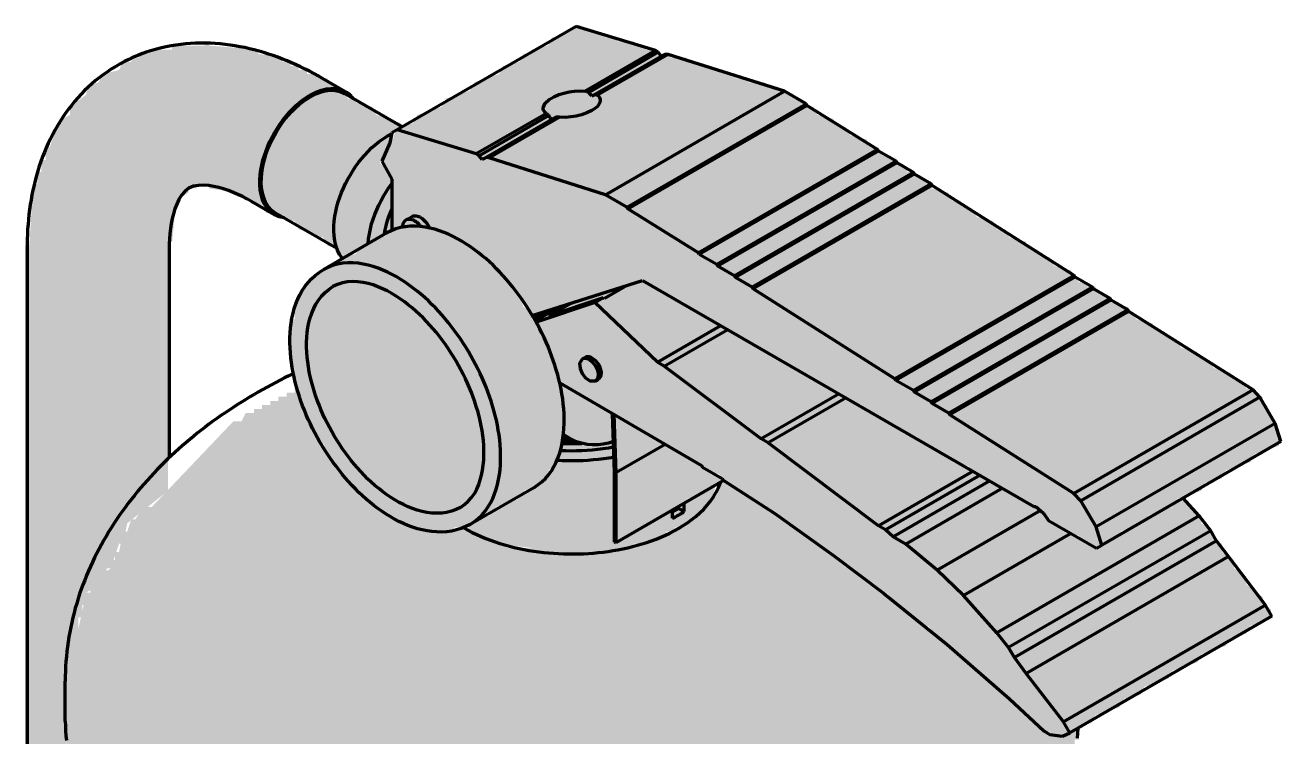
# Model space of a CAD drawing. Header units: millimetres. Extents: x 0 to 420, y 0 to 297.
# Drawn here: x 210.73 to 241.47, y 223.49 to 240.92 of the extents above; entities that cross this region are included whole.
import ezdxf

# ---------------------------------------------------------------- set-up
doc = ezdxf.new("R2010")
doc.units = ezdxf.units.MM
doc.layers.add('01-VISIBLE', color=7, linetype='CONTINUOUS', lineweight=70)
doc.layers.add('13-GRAFICA', color=30, linetype='CONTINUOUS', lineweight=18)

msp = doc.modelspace()

# ---------------------------------------------------------------- hatches: boundary and pattern name
at = {"layer": '13-GRAFICA', "true_color": 0xb21820}
h = msp.add_hatch(color=7, dxfattribs=at)
h.dxf.hatch_style = 1
h.paths.add_polyline_path([(223.129, 233.822), (222.929, 234.222), (222.729, 234.322), (222.729, 234.522), (222.629, 234.522), (221.929, 235.322), (221.729, 235.322), (221.529, 235.622), (221.329, 235.622), (221.329, 235.722), (221.129, 235.722), (221.129, 235.822), (220.929, 235.822), (220.929, 235.922), (220.629, 235.922), (220.429, 236.222), (220.129, 236.222), (220.029, 235.922), (219.729, 235.922), (219.729, 237.222), (219.629, 237.222), (219.629, 237.422), (219.529, 237.422), (219.429, 237.622), (219.529, 237.622), (219.629, 238.122), (219.729, 238.122), (219.829, 238.422), (220.229, 238.522), (220.329, 238.722), (220.929, 238.922), (221.029, 239.122), (221.629, 239.322), (221.729, 239.522), (222.329, 239.722), (222.429, 239.922), (222.829, 240.022), (222.929, 240.222), (223.129, 240.222), (223.129, 240.322), (223.529, 240.422), (223.629, 240.622), (223.829, 240.622), (223.829, 240.722), (224.029, 240.722), (224.029, 240.822), (224.329, 240.922), (224.329, 240.822), (224.629, 240.822), (224.629, 240.722), (224.929, 240.722), (224.929, 240.622), (225.229, 240.622), (225.229, 240.522), (225.629, 240.522), (225.629, 240.422), (225.929, 240.422), (225.929, 240.322), (226.229, 240.322), (226.229, 240.222), (226.529, 240.222), (226.529, 240.122), (226.929, 240.122), (226.929, 240.022), (227.229, 240.022), (227.229, 239.922), (227.529, 239.922), (227.529, 239.822), (227.829, 239.822), (227.829, 239.722), (228.129, 239.722), (228.129, 239.622), (228.429, 239.622), (228.429, 239.522), (228.829, 239.522), (228.829, 239.422), (229.129, 239.422), (229.129, 239.322), (229.729, 239.122), (229.829, 238.922), (230.029, 238.922), (230.129, 238.722), (230.529, 238.622), (230.529, 238.522), (230.829, 238.422), (230.929, 238.222), (231.329, 238.122), (231.429, 237.922), (231.629, 237.922), (231.729, 237.722), (231.929, 237.722), (232.029, 237.522), (232.229, 237.522), (232.329, 237.322), (232.529, 237.322), (232.529, 237.222), (232.829, 237.122), (232.929, 236.922), (233.329, 236.822), (233.429, 236.622), (233.629, 236.622), (233.629, 236.522), (233.929, 236.422), (234.029, 236.222), (234.429, 236.122), (234.529, 235.922), (234.729, 235.922), (234.829, 235.722), (235.229, 235.622), (235.329, 235.422), (235.529, 235.422), (235.529, 235.322), (235.829, 235.222), (235.929, 235.022), (236.329, 234.922), (236.529, 234.622), (236.729, 234.622), (236.729, 234.522), (236.929, 234.522), (237.029, 234.322), (237.229, 234.322), (237.329, 234.122), (237.729, 234.022), (237.929, 233.722), (238.329, 233.622), (238.429, 233.422), (238.629, 233.422), (238.629, 233.322), (238.929, 233.222), (239.029, 233.022), (239.429, 232.922), (239.429, 232.822), (239.729, 232.722), (239.829, 232.522), (240.029, 232.522), (240.029, 232.422), (240.229, 232.422), (240.329, 232.222), (240.529, 232.222), (240.629, 232.022), (240.829, 232.022), (240.829, 231.922), (241.029, 231.822), (241.029, 231.622), (241.129, 231.622), (241.329, 231.022), (241.429, 231.022), (241.429, 230.622), (240.829, 230.422), (240.729, 230.222), (240.129, 230.022), (240.029, 229.822), (239.629, 229.722), (239.529, 229.522), (238.929, 229.322), (238.829, 229.122), (238.629, 229.122), (238.629, 229.022), (238.229, 228.922), (238.129, 228.722), (237.529, 228.522), (237.429, 228.322), (236.829, 228.122), (236.729, 228.322), (236.529, 228.322), (236.529, 228.422), (236.129, 228.522), (236.029, 228.722), (235.829, 228.722), (235.829, 228.822), (235.729, 228.822), (235.529, 229.122), (235.329, 229.122), (235.229, 229.322), (234.629, 229.522), (234.529, 229.722), (234.129, 229.822), (234.029, 230.022), (233.829, 230.022), (233.829, 230.122), (233.429, 230.222), (233.329, 230.422), (232.729, 230.622), (232.629, 230.822), (232.029, 231.022), (231.929, 231.222), (231.529, 231.322), (231.429, 231.522), (231.229, 231.522), (231.229, 231.622), (230.829, 231.722), (230.729, 231.922), (230.129, 232.122), (230.029, 232.322), (229.629, 232.422), (229.529, 232.622), (229.329, 232.622), (229.329, 232.722), (228.929, 232.822), (228.829, 233.022), (228.229, 233.222), (228.129, 233.422), (227.529, 233.622), (227.429, 233.822), (227.029, 233.922), (226.929, 234.122), (226.329, 234.322), (226.329, 234.422), (226.029, 234.522), (226.029, 234.622), (225.529, 234.622), (225.529, 234.522), (225.229, 234.522), (225.229, 234.422), (224.929, 234.422), (224.929, 234.322), (224.629, 234.322), (224.629, 234.222), (224.229, 234.222), (224.229, 234.122), (223.929, 234.122), (223.929, 234.022), (223.629, 234.022), (223.629, 233.922), (223.329, 233.922), (223.329, 233.822)])
at = {"layer": '13-GRAFICA', "true_color": 0x202020}
h = msp.add_hatch(color=7, dxfattribs=at)
h.dxf.hatch_style = 1
h.paths.add_polyline_path([(210.729, 211.622), (210.729, 235.522), (210.829, 235.522), (210.929, 237.022), (211.029, 237.022), (211.029, 237.322), (211.129, 237.322), (211.129, 237.622), (211.229, 237.622), (211.229, 237.922), (211.329, 237.922), (211.529, 238.522), (211.629, 238.522), (211.629, 238.622), (211.829, 238.722), (211.829, 238.922), (212.229, 239.222), (212.229, 239.422), (212.529, 239.522), (212.629, 239.722), (213.029, 239.822), (213.129, 240.022), (213.329, 240.022), (213.329, 240.122), (213.529, 240.122), (213.529, 240.222), (213.729, 240.222), (213.729, 240.322), (214.329, 240.322), (214.329, 240.422), (215.129, 240.422), (215.129, 240.522), (215.229, 240.522), (215.229, 240.422), (216.429, 240.322), (216.429, 240.222), (217.029, 240.122), (217.029, 240.022), (217.229, 240.022), (217.229, 239.922), (217.429, 239.922), (217.429, 239.822), (217.629, 239.822), (217.629, 239.722), (217.929, 239.722), (217.929, 239.622), (218.129, 239.622), (218.129, 239.522), (218.429, 239.422), (218.429, 239.322), (217.929, 239.322), (217.929, 239.222), (217.529, 239.122), (217.529, 239.022), (217.029, 238.622), (217.029, 238.422), (216.829, 238.322), (216.829, 238.122), (216.729, 238.122), (216.729, 237.922), (216.629, 237.922), (216.629, 237.622), (216.529, 237.622), (216.529, 236.722), (216.629, 236.722), (216.629, 236.522), (216.729, 236.522), (216.829, 236.322), (216.629, 236.322), (216.529, 236.522), (216.329, 236.522), (216.329, 236.622), (216.129, 236.622), (216.129, 236.722), (215.929, 236.722), (215.929, 236.822), (215.229, 236.922), (215.229, 237.022), (214.929, 237.022), (214.929, 236.922), (214.729, 236.922), (214.729, 236.822), (214.429, 236.622), (214.329, 235.622), (214.229, 235.622), (214.229, 229.522), (213.229, 228.722), (213.129, 228.222), (213.029, 228.222), (212.829, 227.622), (212.729, 227.622), (212.729, 227.522), (212.529, 227.422), (212.529, 227.222), (212.229, 227.022), (212.229, 226.722), (212.129, 226.722), (212.129, 226.422), (212.029, 226.422), (212.029, 226.122), (211.929, 226.122), (211.929, 225.822), (211.829, 225.822), (211.829, 225.422), (211.729, 225.422), (211.729, 223.922), (211.829, 223.922), (211.829, 223.622), (211.729, 223.622), (211.729, 210.722), (211.229, 210.822), (211.229, 210.922), (210.829, 211.222), (210.829, 211.622)])
at = {"layer": '13-GRAFICA', "true_color": 0xcba23e}
h = msp.add_hatch(color=7, dxfattribs=at)
h.dxf.hatch_style = 1
h.paths.add_polyline_path([(219.729, 237.222), (219.729, 236.322), (219.629, 236.322), (219.629, 236.022), (219.529, 236.022), (219.529, 235.722), (218.929, 235.522), (218.929, 235.422), (218.629, 235.322), (218.629, 235.222), (218.429, 235.222), (218.429, 235.422), (218.129, 235.522), (218.029, 235.722), (217.829, 235.722), (217.829, 235.822), (217.429, 235.922), (217.329, 236.122), (216.929, 236.222), (216.929, 236.322), (216.629, 236.522), (216.629, 236.722), (216.529, 236.722), (216.529, 237.622), (216.629, 237.622), (216.629, 237.922), (216.729, 237.922), (216.829, 238.322), (217.029, 238.422), (217.029, 238.622), (217.129, 238.622), (217.529, 239.122), (217.729, 239.122), (217.729, 239.222), (217.929, 239.222), (217.929, 239.322), (218.529, 239.322), (218.629, 239.122), (218.829, 239.122), (218.829, 239.022), (219.229, 238.922), (219.329, 238.722), (219.929, 238.522), (219.929, 238.422), (219.729, 238.322), (219.729, 238.122), (219.629, 238.122), (219.529, 237.622), (219.429, 237.622), (219.429, 237.522), (219.629, 237.422), (219.629, 237.222)])
h = msp.add_hatch(color=7, dxfattribs=at)
h.dxf.hatch_style = 1
h.paths.add_polyline_path([(219.629, 236.022), (219.629, 236.322), (219.729, 236.322), (219.729, 235.922), (219.629, 235.922), (219.629, 235.822), (219.529, 235.822), (219.529, 236.022)])
at = {"layer": '13-GRAFICA', "true_color": 0xd6d9de}
h = msp.add_hatch(color=7, dxfattribs=at)
h.dxf.hatch_style = 1
h.paths.add_polyline_path([(220.629, 236.022), (220.629, 235.922), (220.429, 235.922), (220.429, 236.022), (220.029, 236.022), (220.029, 236.122), (220.129, 236.122), (220.129, 236.222), (220.429, 236.222), (220.429, 236.122)])
at = {"layer": '13-GRAFICA', "true_color": 0xffffff}
h = msp.add_hatch(color=7, dxfattribs=at)
h.dxf.hatch_style = 1
h.paths.add_polyline_path([(217.229, 233.722), (217.329, 233.722), (217.329, 234.122), (217.429, 234.122), (217.529, 234.522), (217.629, 234.522), (217.929, 234.922), (218.129, 234.922), (218.129, 235.022), (218.329, 235.022), (218.429, 235.222), (218.829, 235.322), (218.929, 235.522), (219.529, 235.722), (219.629, 235.922), (220.429, 236.022), (220.429, 235.922), (220.929, 235.922), (220.929, 235.822), (221.529, 235.622), (221.729, 235.322), (221.929, 235.322), (221.929, 235.222), (222.729, 234.522), (222.729, 234.322), (222.829, 234.322), (222.929, 234.022), (223.129, 233.922), (223.129, 233.722), (223.229, 233.722), (223.229, 233.522), (223.329, 233.522), (223.329, 233.322), (223.429, 233.322), (223.429, 233.122), (223.529, 233.122), (223.529, 232.922), (223.629, 232.922), (223.629, 232.622), (223.729, 232.622), (223.729, 232.322), (223.829, 232.322), (223.829, 231.722), (223.929, 231.722), (223.929, 230.822), (223.829, 230.822), (223.829, 230.322), (223.729, 230.322), (223.729, 230.122), (223.529, 230.022), (223.429, 229.722), (223.229, 229.722), (223.229, 229.622), (222.929, 229.522), (222.829, 229.322), (222.629, 229.322), (222.629, 229.222), (222.229, 229.122), (222.129, 228.922), (221.929, 228.922), (221.929, 228.822), (221.729, 228.822), (221.729, 228.722), (221.529, 228.722), (221.529, 228.622), (221.229, 228.622), (221.229, 228.522), (220.429, 228.522), (220.429, 228.622), (220.129, 228.622), (220.129, 228.722), (219.529, 228.922), (219.329, 229.222), (219.129, 229.222), (219.129, 229.322), (218.429, 229.922), (218.429, 230.122), (218.129, 230.322), (218.029, 230.722), (217.829, 230.822), (217.829, 231.022), (217.729, 231.022), (217.729, 231.222), (217.629, 231.222), (217.629, 231.522), (217.529, 231.522), (217.429, 232.022), (217.329, 232.022), (217.329, 232.522), (217.229, 232.522)])
at = {"layer": '13-GRAFICA', "true_color": 0xb21820}
h = msp.add_hatch(color=7, dxfattribs=at)
h.dxf.hatch_style = 1
h.paths.add_polyline_path([(224.929, 234.322), (224.929, 234.422), (225.229, 234.422), (225.229, 234.522), (225.529, 234.522), (225.529, 234.622), (226.029, 234.622), (226.029, 234.522), (226.229, 234.522), (226.329, 234.322), (226.529, 234.322), (226.529, 234.222), (226.929, 234.122), (227.029, 233.922), (227.429, 233.822), (227.529, 233.622), (228.129, 233.422), (228.229, 233.222), (228.829, 233.022), (228.929, 232.822), (229.529, 232.622), (229.629, 232.422), (230.029, 232.322), (230.129, 232.122), (230.329, 232.122), (230.329, 232.022), (230.729, 231.922), (230.829, 231.722), (231.429, 231.522), (231.529, 231.322), (231.929, 231.222), (232.029, 231.022), (232.229, 231.022), (232.229, 230.922), (232.629, 230.822), (232.729, 230.622), (233.329, 230.422), (233.429, 230.222), (234.029, 230.022), (234.129, 229.822), (234.529, 229.722), (234.629, 229.522), (235.229, 229.322), (235.229, 229.222), (235.529, 229.122), (235.829, 228.722), (236.029, 228.722), (236.129, 228.522), (236.729, 228.322), (236.829, 228.122), (237.429, 228.322), (237.529, 228.522), (237.729, 228.522), (237.729, 228.622), (238.129, 228.722), (238.229, 228.922), (238.429, 228.922), (238.429, 229.022), (238.829, 229.122), (238.929, 229.322), (239.129, 229.322), (239.129, 229.222), (239.529, 228.922), (239.529, 228.722), (239.829, 228.522), (239.829, 228.322), (240.029, 228.222), (240.029, 228.022), (240.329, 227.822), (240.329, 227.622), (240.629, 227.422), (240.629, 227.222), (241.029, 226.922), (241.029, 226.722), (241.229, 226.622), (241.229, 226.422), (240.929, 226.322), (240.929, 226.222), (240.729, 226.222), (240.629, 226.022), (240.229, 225.922), (240.129, 225.722), (239.529, 225.522), (239.429, 225.322), (238.829, 225.122), (238.729, 224.922), (238.129, 224.722), (238.029, 224.522), (237.629, 224.422), (237.529, 224.222), (236.929, 224.022), (236.829, 223.822), (236.629, 223.822), (236.629, 223.722), (236.429, 223.722), (236.429, 223.622), (236.229, 223.622), (236.229, 223.522), (235.829, 223.522), (235.829, 223.622), (235.629, 223.622), (234.829, 224.522), (234.629, 224.522), (234.129, 225.122), (233.929, 225.122), (233.429, 225.722), (233.229, 225.722), (232.829, 226.222), (232.629, 226.222), (232.329, 226.622), (232.129, 226.622), (231.829, 227.022), (231.629, 227.022), (231.429, 227.322), (231.229, 227.322), (231.029, 227.622), (230.829, 227.622), (230.829, 227.722), (230.729, 227.722), (230.629, 227.922), (230.429, 227.922), (230.229, 228.222), (230.029, 228.222), (230.029, 228.322), (229.729, 228.422), (229.529, 228.722), (229.329, 228.722), (229.229, 228.922), (229.029, 228.922), (228.929, 229.122), (228.729, 229.122), (228.629, 229.322), (228.429, 229.322), (228.329, 229.522), (228.129, 229.522), (228.129, 229.622), (227.829, 229.722), (227.729, 229.922), (227.329, 230.022), (227.329, 230.122), (227.029, 230.222), (226.929, 230.422), (226.329, 230.622), (226.229, 230.822), (225.829, 230.922), (225.729, 231.122), (225.129, 231.322), (225.029, 231.522), (224.829, 231.522), (224.829, 231.622), (224.829, 232.222), (224.829, 232.622), (224.829, 234.322)])
h = msp.add_hatch(color=7, dxfattribs=at)
h.dxf.hatch_style = 1
h.paths.add_polyline_path([(224.629, 234.222), (224.629, 234.322), (224.829, 234.322), (224.829, 232.622), (224.729, 232.622), (224.629, 232.822), (224.329, 232.722), (224.329, 234.222)])
h = msp.add_hatch(color=7, dxfattribs=at)
h.dxf.hatch_style = 1
h.paths.add_polyline_path([(223.729, 232.622), (223.629, 232.622), (223.629, 232.922), (223.529, 232.922), (223.529, 233.122), (223.429, 233.122), (223.429, 233.322), (223.329, 233.322), (223.329, 233.522), (223.229, 233.522), (223.129, 233.822), (223.629, 233.922), (223.629, 234.022), (223.929, 234.022), (223.929, 234.122), (224.229, 234.122), (224.229, 234.222), (224.329, 234.222), (224.329, 232.722), (224.329, 231.922), (224.129, 231.922), (224.129, 232.022), (223.829, 232.122)])
at = {"layer": '13-GRAFICA', "true_color": 0xd6d9de}
h = msp.add_hatch(color=7, dxfattribs=at)
h.dxf.hatch_style = 1
h.paths.add_polyline_path([(224.429, 232.222), (224.329, 232.722), (224.629, 232.822), (224.629, 232.722), (224.829, 232.622), (224.829, 232.222)])
at = {"layer": '13-GRAFICA', "true_color": 0xb21820}
h = msp.add_hatch(color=7, dxfattribs=at)
h.dxf.hatch_style = 1
h.paths.add_polyline_path([(224.629, 231.622), (224.529, 231.822), (224.329, 231.822), (224.329, 231.922), (224.329, 232.722), (224.429, 232.222), (224.829, 232.222), (224.829, 231.622)])
h = msp.add_hatch(color=7, dxfattribs=at)
h.dxf.hatch_style = 1
h.paths.add_polyline_path([(213.329, 228.822), (213.429, 228.822), (213.629, 229.122), (213.829, 229.122), (215.829, 231.222), (216.029, 231.222), (216.129, 231.422), (216.329, 231.422), (216.329, 231.522), (216.529, 231.522), (216.529, 231.622), (216.729, 231.622), (216.729, 231.722), (216.929, 231.722), (216.929, 231.822), (217.129, 231.822), (217.129, 231.922), (217.329, 231.922), (217.329, 232.022), (217.429, 232.022), (217.429, 231.722), (217.529, 231.722), (217.529, 231.522), (217.629, 231.522), (217.629, 231.222), (217.729, 231.222), (217.829, 230.822), (218.029, 230.722), (218.029, 230.522), (218.129, 230.522), (218.129, 230.322), (218.429, 230.122), (218.429, 229.922), (218.529, 229.922), (219.129, 229.222), (219.329, 229.222), (219.529, 228.922), (219.729, 228.922), (219.729, 228.822), (219.929, 228.822), (219.929, 228.722), (220.129, 228.722), (220.129, 228.622), (220.429, 228.622), (220.429, 228.522), (221.629, 228.622), (221.729, 228.422), (222.029, 228.422), (222.029, 228.322), (222.529, 228.222), (222.529, 228.122), (223.129, 228.122), (223.129, 228.022), (225.229, 228.022), (225.229, 228.122), (226.029, 228.222), (226.029, 228.322), (226.229, 228.322), (226.229, 228.422), (226.829, 228.622), (226.929, 228.822), (227.129, 228.822), (227.129, 228.922), (227.529, 229.222), (227.529, 229.422), (227.629, 229.422), (227.729, 229.722), (228.029, 229.722), (228.129, 229.522), (228.329, 229.522), (228.429, 229.322), (228.629, 229.322), (228.729, 229.122), (228.929, 229.122), (229.029, 228.922), (229.229, 228.922), (229.329, 228.722), (229.529, 228.722), (229.729, 228.422), (229.929, 228.422), (230.029, 228.222), (230.229, 228.222), (230.429, 227.922), (230.629, 227.922), (230.829, 227.622), (231.029, 227.622), (231.029, 227.522), (231.129, 227.522), (231.229, 227.322), (231.429, 227.322), (231.629, 227.022), (231.829, 227.022), (231.829, 226.922), (231.929, 226.922), (232.129, 226.622), (232.329, 226.622), (232.629, 226.222), (232.829, 226.222), (232.829, 226.122), (232.929, 226.122), (233.229, 225.722), (233.429, 225.722), (233.929, 225.122), (234.129, 225.122), (234.629, 224.522), (234.829, 224.522), (235.629, 223.622), (236.229, 223.522), (236.229, 223.622), (236.529, 223.722), (236.529, 223.422), (236.429, 223.422), (236.429, 223.122), (236.329, 223.122), (236.229, 222.422), (236.129, 222.422), (236.129, 222.122), (236.029, 222.122), (235.929, 221.622), (235.529, 221.322), (235.529, 221.122), (235.229, 220.922), (235.229, 220.722), (234.829, 220.422), (234.829, 220.222), (234.729, 220.222), (234.629, 220.022), (234.429, 220.022), (234.329, 219.822), (234.129, 219.822), (233.929, 219.522), (233.729, 219.522), (233.729, 219.422), (233.629, 219.422), (233.529, 219.222), (233.329, 219.222), (233.129, 218.922), (232.929, 218.922), (232.929, 218.822), (232.729, 218.822), (232.729, 218.722), (232.529, 218.722), (232.529, 218.622), (232.329, 218.622), (232.329, 218.522), (232.129, 218.522), (232.129, 218.422), (231.929, 218.422), (231.929, 218.322), (231.629, 218.322), (231.629, 218.222), (231.429, 218.222), (231.429, 218.122), (231.229, 218.122), (231.229, 218.022), (231.029, 218.022), (231.029, 217.922), (230.829, 217.922), (230.829, 217.822), (230.529, 217.822), (230.529, 217.722), (230.229, 217.722), (230.229, 217.622), (229.829, 217.622), (229.829, 217.522), (229.429, 217.522), (229.429, 217.422), (229.029, 217.422), (229.029, 217.322), (228.629, 217.322), (228.629, 217.222), (227.929, 217.122), (227.929, 217.022), (226.129, 216.922), (226.129, 216.822), (225.229, 216.822), (225.229, 216.722), (221.729, 216.822), (221.729, 216.922), (221.129, 216.922), (221.129, 217.022), (220.629, 217.022), (220.629, 217.122), (220.029, 217.122), (220.029, 217.222), (218.929, 217.322), (218.929, 217.422), (218.729, 217.422), (218.729, 217.522), (218.429, 217.522), (218.429, 217.622), (218.129, 217.622), (218.129, 217.722), (217.829, 217.722), (217.829, 217.822), (217.529, 217.822), (217.529, 217.922), (216.629, 218.122), (216.629, 218.222), (216.029, 218.422), (215.929, 218.622), (215.529, 218.722), (215.429, 218.922), (214.829, 219.122), (214.729, 219.322), (214.329, 219.422), (214.329, 219.522), (212.729, 221.022), (212.729, 221.222), (212.529, 221.322), (212.529, 221.522), (212.429, 221.522), (212.429, 221.722), (212.329, 221.722), (212.329, 221.922), (212.229, 221.922), (212.229, 222.122), (212.129, 222.122), (212.129, 222.322), (212.029, 222.322), (212.029, 222.522), (211.929, 222.522), (211.929, 222.922), (211.829, 222.922), (211.829, 223.922), (211.729, 223.922), (211.729, 225.422), (211.829, 225.422), (211.829, 225.822), (211.929, 225.822), (211.929, 226.122), (212.029, 226.122), (212.229, 227.022), (212.329, 227.022), (212.329, 227.122), (212.529, 227.222), (212.529, 227.422), (212.829, 227.622), (212.829, 227.822), (212.929, 227.822), (212.929, 228.022), (213.029, 228.022), (213.129, 228.522), (213.229, 228.522)])
at = {"layer": '13-GRAFICA', "true_color": 0xcba23e}
h = msp.add_hatch(color=7, dxfattribs=at)
h.dxf.hatch_style = 1
h.paths.add_polyline_path([(223.829, 231.722), (223.829, 232.122), (224.129, 232.022), (224.129, 231.922), (224.329, 231.922), (224.329, 231.822), (224.529, 231.822), (224.629, 231.622), (225.029, 231.522), (225.029, 231.422), (225.129, 231.422), (225.129, 230.722), (224.929, 230.722), (224.929, 230.622), (224.429, 230.622), (224.429, 230.722), (223.929, 230.822), (223.929, 231.722)])
at = {"layer": '13-GRAFICA', "true_color": 0xc81e2d}
h = msp.add_hatch(color=7, dxfattribs=at)
h.dxf.hatch_style = 1
h.paths.add_polyline_path([(225.129, 228.222), (225.129, 231.322), (225.729, 231.122), (225.829, 230.922), (226.229, 230.822), (226.329, 230.622), (226.929, 230.422), (227.029, 230.222), (227.229, 230.222), (227.329, 230.022), (227.529, 230.022), (227.529, 229.922), (227.829, 229.822), (227.829, 229.722), (227.629, 229.722), (227.529, 229.522), (227.329, 229.522), (227.329, 229.422), (226.929, 229.322), (226.829, 229.122), (226.229, 228.922), (226.129, 228.722), (225.729, 228.622), (225.629, 228.422), (225.429, 228.422), (225.429, 228.322), (225.229, 228.322), (225.229, 228.222)])
at = {"layer": '13-GRAFICA', "true_color": 0xb21820}
h = msp.add_hatch(color=7, dxfattribs=at)
h.dxf.hatch_style = 1
h.paths.add_polyline_path([(222.229, 228.222), (222.229, 228.322), (222.029, 228.322), (222.029, 228.422), (221.729, 228.422), (221.529, 228.722), (222.129, 228.922), (222.229, 229.122), (222.429, 229.122), (222.429, 229.222), (222.829, 229.322), (222.929, 229.522), (223.129, 229.522), (223.229, 229.722), (223.429, 229.722), (223.529, 230.022), (223.629, 230.022), (223.729, 230.322), (223.829, 230.322), (223.829, 230.822), (223.929, 230.822), (223.929, 230.722), (224.429, 230.722), (224.429, 230.622), (224.929, 230.622), (224.929, 230.722), (225.129, 230.722), (225.129, 228.222), (225.429, 228.322), (225.429, 228.422), (225.629, 228.422), (225.729, 228.622), (226.129, 228.722), (226.229, 228.922), (226.829, 229.122), (226.929, 229.322), (227.129, 229.322), (227.129, 229.422), (227.329, 229.422), (227.329, 229.522), (227.629, 229.622), (227.529, 229.222), (227.429, 229.222), (227.129, 228.822), (226.929, 228.822), (226.829, 228.622), (226.629, 228.622), (226.629, 228.522), (226.429, 228.522), (226.429, 228.422), (226.229, 228.422), (226.229, 228.322), (226.029, 228.322), (226.029, 228.222), (225.629, 228.222), (225.629, 228.122), (225.229, 228.122), (225.229, 228.022), (223.129, 228.022), (223.129, 228.122)])
h = msp.add_hatch(color=7, dxfattribs=at)
h.dxf.hatch_style = 1
h.paths.add_polyline_path([(211.829, 223.622), (211.929, 222.522), (212.029, 222.522), (212.029, 222.322), (212.129, 222.322), (212.129, 222.122), (212.229, 222.122), (212.229, 221.922), (212.329, 221.922), (212.529, 221.322), (212.729, 221.222), (212.729, 221.022), (212.829, 221.022), (214.329, 219.422), (214.529, 219.422), (214.529, 219.322), (214.729, 219.322), (214.829, 219.122), (215.429, 218.922), (215.529, 218.722), (215.929, 218.622), (216.029, 218.422), (216.229, 218.422), (216.229, 218.322), (216.429, 218.322), (216.429, 218.222), (216.629, 218.222), (216.629, 218.122), (216.929, 218.122), (216.929, 218.022), (217.229, 218.022), (217.229, 217.922), (217.529, 217.922), (217.529, 217.822), (217.829, 217.822), (217.829, 217.722), (218.729, 217.522), (218.729, 217.422), (218.929, 217.422), (218.929, 217.322), (219.429, 217.322), (219.429, 217.222), (220.629, 217.122), (220.629, 217.022), (221.729, 216.922), (221.729, 216.822), (225.229, 216.722), (225.229, 216.822), (227.929, 217.022), (227.929, 217.122), (228.329, 217.122), (228.329, 217.222), (228.629, 217.222), (228.629, 217.322), (229.029, 217.322), (229.029, 217.422), (230.229, 217.622), (230.229, 217.722), (230.829, 217.822), (230.829, 217.922), (231.029, 217.922), (231.029, 218.022), (231.229, 218.022), (231.229, 218.122), (231.429, 218.122), (231.429, 218.222), (231.629, 218.222), (231.629, 218.322), (231.929, 218.322), (231.929, 218.422), (232.129, 218.422), (232.129, 218.522), (232.329, 218.522), (232.329, 218.622), (232.529, 218.622), (232.529, 218.722), (233.129, 218.922), (233.329, 219.222), (233.529, 219.222), (233.529, 219.322), (233.629, 219.322), (233.729, 219.522), (233.929, 219.522), (234.129, 219.822), (234.329, 219.822), (234.429, 220.022), (234.629, 220.022), (234.629, 220.122), (234.829, 220.222), (234.829, 220.422), (235.229, 220.722), (235.229, 220.922), (235.529, 221.122), (235.529, 221.322), (235.929, 221.622), (236.029, 222.122), (236.129, 222.122), (236.129, 222.422), (236.229, 222.422), (236.229, 222.822), (236.329, 222.822), (236.329, 223.122), (236.429, 223.122), (236.429, 222.722), (236.529, 222.722), (236.529, 197.922), (236.429, 197.922), (236.429, 197.622), (236.329, 197.622), (236.329, 197.322), (236.229, 197.322), (236.029, 196.422), (235.929, 196.422), (235.929, 196.322), (235.729, 196.222), (235.729, 196.022), (235.329, 195.722), (235.329, 195.522), (235.229, 195.522), (235.229, 216.122), (235.029, 216.122), (234.629, 215.622), (234.429, 215.622), (233.829, 214.922), (233.629, 214.922), (233.629, 214.822), (233.329, 214.722), (233.229, 214.522), (233.029, 214.522), (233.029, 214.422), (232.829, 214.422), (232.829, 214.322), (232.629, 214.322), (232.629, 214.222), (232.429, 214.222), (232.429, 214.122), (231.829, 213.922), (231.729, 213.722), (231.229, 213.622), (231.229, 213.522), (230.929, 213.522), (230.929, 213.422), (230.629, 213.422), (230.629, 213.322), (230.329, 213.322), (230.329, 213.222), (230.029, 213.222), (230.029, 213.122), (229.729, 213.122), (229.729, 213.022), (229.429, 213.022), (229.429, 212.922), (229.129, 212.922), (229.129, 212.822), (228.729, 212.822), (228.729, 212.722), (227.429, 212.622), (227.429, 212.522), (226.829, 212.522), (226.829, 212.422), (226.229, 212.422), (226.229, 212.322), (222.329, 212.322), (222.329, 212.422), (221.429, 212.422), (221.429, 212.522), (220.029, 212.622), (220.029, 212.722), (219.229, 212.822), (219.229, 212.922), (218.929, 212.922), (218.929, 213.022), (217.729, 213.222), (217.729, 213.322), (217.229, 213.422), (217.229, 213.522), (217.029, 213.522), (217.029, 213.622), (216.829, 213.622), (216.829, 213.722), (216.629, 213.722), (216.629, 213.822), (216.429, 213.822), (216.429, 213.922), (216.129, 213.922), (216.129, 214.022), (215.929, 214.022), (215.929, 214.122), (215.729, 214.122), (215.729, 214.222), (215.129, 214.422), (214.929, 214.722), (214.729, 214.722), (214.529, 215.022), (214.329, 215.022), (214.129, 215.322), (213.929, 215.322), (213.829, 215.522), (213.629, 215.522), (213.629, 215.622), (213.329, 215.822), (213.329, 216.022), (213.029, 216.222), (213.029, 216.422), (212.929, 216.422), (212.929, 216.522), (212.629, 216.722), (212.629, 216.922), (212.329, 217.122), (212.229, 217.622), (212.129, 217.622), (212.129, 217.922), (212.029, 217.922), (212.029, 218.222), (211.929, 218.222), (211.929, 218.522), (211.829, 218.522), (211.729, 223.622)])

# ---------------------------------------------------------------- linework, layer by layer
at = {"layer": '01-VISIBLE'}
for p, q in [((224.221, 240.891), (219.837, 238.36)), ((226.16, 240.298), (224.221, 240.891)), ((226.16, 240.298), (224.441, 239.306)), ((226.232, 240.256), (224.53, 239.273)), ((226.4, 240.214), (224.694, 239.229)), ((226.472, 240.201), (224.746, 239.204)), ((226.232, 240.256), (226.16, 240.298)), ((226.304, 240.159), (226.232, 240.256)), ((226.472, 240.201), (226.4, 240.214)), ((229.322, 239.302), (226.472, 240.201)), ((218.576, 239.291), (218.01, 239.618)), ((219.963, 238.433), (218.551, 239.248)), ((224.938, 236.77), (229.322, 239.302)), ((229.848, 238.998), (229.322, 239.302)), ((225.464, 236.467), (229.848, 238.998)), ((225.488, 236.425), (229.872, 238.956)), ((229.872, 238.956), (229.848, 238.998)), ((231.596, 237.878), (229.872, 238.956)), ((223.494, 238.759), (221.776, 237.767)), ((223.55, 238.708), (221.848, 237.725)), ((223.723, 238.669), (222.016, 237.683)), ((223.815, 238.666), (222.088, 237.669)), ((219.705, 238.284), (219.657, 238.036)), ((219.837, 238.36), (219.705, 238.284)), ((221.776, 237.767), (219.837, 238.36)), ((219.657, 238.036), (219.465, 237.594)), ((221.848, 237.725), (221.776, 237.767)), ((221.92, 237.628), (221.848, 237.725)), ((222.016, 237.683), (221.92, 237.628)), ((222.088, 237.669), (222.016, 237.683)), ((224.938, 236.77), (222.088, 237.669)), ((231.596, 237.878), (227.212, 235.347)), ((231.62, 237.838), (227.236, 235.306)), ((231.62, 237.838), (231.596, 237.878)), ((232.052, 237.589), (231.62, 237.838)), ((219.465, 237.594), (219.705, 237.151)), ((232.052, 237.589), (227.667, 235.057)), ((232.076, 237.547), (227.692, 235.016)), ((232.076, 237.547), (232.052, 237.589)), ((232.483, 237.312), (232.076, 237.547)), ((219.705, 237.151), (219.705, 235.894)), ((232.483, 237.312), (228.099, 234.781)), ((232.507, 237.27), (228.123, 234.739)), ((232.507, 237.27), (232.483, 237.312)), ((232.914, 237.035), (232.507, 237.27)), ((225.464, 236.467), (224.938, 236.77)), ((232.914, 237.035), (228.53, 234.504)), ((232.938, 236.993), (228.554, 234.462)), ((232.938, 236.993), (232.914, 237.035)), ((236.41, 234.795), (232.938, 236.993)), ((216.836, 236.278), (216.27, 236.604)), ((225.488, 236.425), (225.464, 236.467)), ((218.358, 235.456), (216.861, 236.321)), ((220.061, 236.156), (220.203, 236.238)), ((227.212, 235.347), (225.488, 236.425)), ((219.583, 235.832), (218.027, 234.934)), ((210.776, 235.441), (210.776, 211.559)), ((214.256, 235.441), (214.256, 230.328)), ((227.236, 235.306), (227.212, 235.347)), ((227.667, 235.057), (227.236, 235.306)), ((227.692, 235.016), (227.667, 235.057)), ((228.099, 234.781), (227.692, 235.016)), ((223.147, 233.815), (225.847, 234.67)), ((225.847, 234.67), (235.426, 229.139)), ((228.123, 234.739), (228.099, 234.781)), ((228.53, 234.504), (228.123, 234.739)), ((236.41, 234.795), (232.026, 232.263)), ((236.434, 234.753), (232.05, 232.222)), ((236.434, 234.753), (236.41, 234.795)), ((236.866, 234.504), (236.434, 234.753)), ((225.46, 234.547), (224.915, 234.232)), ((228.554, 234.462), (228.53, 234.504)), ((232.026, 232.263), (228.554, 234.462)), ((236.866, 234.504), (232.481, 231.973)), ((236.89, 234.462), (232.505, 231.931)), ((236.89, 234.462), (236.866, 234.504)), ((237.295, 234.228), (236.89, 234.462)), ((223.832, 234.032), (223.224, 233.681)), ((224.679, 234.132), (223.243, 233.646)), ((223.79, 234.019), (223.245, 233.704)), ((223.549, 233.8), (224.891, 234.255)), ((223.549, 233.8), (224.095, 234.115)), ((224.679, 234.132), (224.891, 234.255)), ((226.211, 232.668), (224.679, 234.132)), ((224.891, 234.255), (224.915, 234.232)), ((237.295, 234.228), (232.911, 231.697)), ((237.319, 234.186), (232.935, 231.655)), ((237.319, 234.186), (237.295, 234.228)), ((237.727, 233.951), (237.319, 234.186)), ((223.192, 233.736), (223.549, 233.942)), ((223.195, 233.731), (223.575, 233.951)), ((223.198, 233.727), (223.596, 233.957)), ((223.199, 233.724), (223.611, 233.962)), ((223.2, 233.722), (223.621, 233.965)), ((223.21, 233.705), (223.245, 233.704)), ((237.727, 233.951), (233.343, 231.42)), ((237.751, 233.909), (233.367, 231.378)), ((237.751, 233.909), (237.727, 233.951)), ((240.793, 231.988), (237.751, 233.909)), ((226.211, 232.668), (227.762, 233.564)), ((226.379, 232.571), (227.931, 233.467)), ((224.376, 232.754), (224.447, 232.795)), ((226.379, 232.571), (226.211, 232.668)), ((228.749, 230.788), (226.379, 232.571)), ((223.818, 232.163), (227.288, 230.137)), ((224.696, 232.2), (224.767, 232.241)), ((232.05, 232.222), (232.026, 232.263)), ((232.481, 231.973), (232.05, 232.222)), ((230.66, 231.891), (228.749, 230.788)), ((232.505, 231.931), (232.481, 231.973)), ((232.911, 231.697), (232.505, 231.931)), ((240.793, 231.988), (236.409, 229.457)), ((240.96, 231.809), (240.793, 231.988)), ((230.828, 231.794), (228.918, 230.691)), ((232.935, 231.655), (232.911, 231.697)), ((233.343, 231.42), (232.935, 231.655)), ((240.96, 231.809), (236.576, 229.277)), ((241.332, 231.166), (240.96, 231.809)), ((225.163, 229.976), (225.111, 231.408)), ((225.14, 231.392), (225.191, 229.961)), ((233.367, 231.378), (233.343, 231.42)), ((236.409, 229.457), (233.367, 231.378)), ((241.332, 231.166), (236.948, 228.635)), ((241.474, 230.723), (241.332, 231.166)), ((223.909, 230.896), (224.112, 230.779)), ((226.398, 230.657), (225.191, 229.961)), ((228.918, 230.691), (228.749, 230.788)), ((231.623, 228.659), (228.918, 230.691)), ((241.474, 230.723), (237.09, 228.192)), ((225.163, 228.262), (225.163, 229.976)), ((227.288, 230.137), (227.312, 230.096)), ((227.312, 230.096), (227.792, 229.819)), ((233.941, 229.997), (231.623, 228.659)), ((225.191, 229.961), (225.191, 228.245)), ((227.829, 229.769), (225.191, 228.245)), ((227.792, 229.819), (227.816, 229.777)), ((227.816, 229.777), (229.085, 228.961)), ((234.109, 229.9), (231.791, 228.561)), ((234.348, 229.762), (231.982, 228.396)), ((223.183, 229.596), (221.627, 228.698)), ((234.659, 229.582), (232.293, 228.216)), ((236.576, 229.277), (236.409, 229.457)), ((226.583, 229.005), (226.728, 229.089)), ((226.728, 229.089), (226.728, 229.133)), ((226.728, 229.089), (226.866, 229.009)), ((226.866, 229.009), (226.866, 229.212)), ((235.426, 229.139), (235.474, 229.139)), ((235.474, 229.139), (235.666, 228.973)), ((236.948, 228.635), (236.576, 229.277)), ((239.47, 228.903), (239.08, 229.34)), ((226.583, 228.846), (226.583, 229.049)), ((229.085, 228.961), (230.521, 227.939)), ((235.589, 229.04), (233.06, 227.579)), ((239.47, 228.903), (234.521, 226.045)), ((235.666, 228.973), (235.785, 228.793)), ((235.785, 228.793), (236.959, 228.116)), ((239.758, 228.543), (239.47, 228.903)), ((231.791, 228.561), (231.623, 228.659)), ((231.982, 228.396), (231.791, 228.561)), ((236.335, 228.476), (233.706, 226.958)), ((239.758, 228.543), (234.808, 225.685)), ((237.09, 228.192), (236.948, 228.635)), ((239.902, 228.294), (239.758, 228.543)), ((225.191, 228.245), (225.163, 228.262)), ((232.293, 228.216), (231.982, 228.396)), ((233.06, 227.579), (232.293, 228.216)), ((239.902, 228.294), (234.952, 225.437)), ((236.959, 228.116), (237.09, 228.192)), ((240.189, 227.907), (239.902, 228.294)), ((230.521, 227.939), (231.743, 227.012)), ((240.189, 227.907), (235.239, 225.049)), ((241.1, 226.718), (240.189, 227.907)), ((233.706, 226.958), (233.06, 227.579)), ((231.743, 227.012), (233.3, 225.753)), ((234.521, 226.045), (233.706, 226.958)), ((241.1, 226.718), (236.15, 223.86)), ((241.255, 226.448), (241.1, 226.718)), ((241.255, 226.448), (236.305, 223.591)), ((234.808, 225.685), (234.521, 226.045)), ((233.3, 225.753), (234.832, 224.427)), ((234.952, 225.437), (234.808, 225.685)), ((235.239, 225.049), (234.952, 225.437)), ((211.712, 223.882), (211.712, 224.861)), ((236.15, 223.86), (235.239, 225.049)), ((234.832, 224.427), (235.67, 223.639)), ((236.305, 223.591), (236.15, 223.86)), ((235.67, 223.639), (235.815, 223.555)), ((235.815, 223.555), (236.126, 223.515)), ((236.126, 223.515), (236.305, 223.591))]:
    msp.add_line(p, q, dxfattribs=at)
for points in [[(218.01, 239.618), (217.905, 239.678), (217.799, 239.736), (217.692, 239.792), (217.584, 239.847), (217.475, 239.899), (217.365, 239.95), (217.254, 239.999), (217.143, 240.046), (217.03, 240.091), (216.917, 240.134), (216.803, 240.175), (216.689, 240.213), (216.573, 240.25), (216.457, 240.284), (216.34, 240.315), (216.223, 240.344), (216.105, 240.37), (215.986, 240.394), (215.867, 240.415), (215.747, 240.433), (215.627, 240.449), (215.507, 240.461), (215.386, 240.471), (215.265, 240.477), (215.145, 240.481), (215.024, 240.481), (214.903, 240.478), (214.782, 240.472), (214.661, 240.463), (214.541, 240.45), (214.421, 240.434), (214.301, 240.414), (214.183, 240.391), (214.065, 240.365), (213.947, 240.335), (213.831, 240.302), (213.716, 240.265), (213.602, 240.224), (213.489, 240.181), (213.378, 240.134), (213.268, 240.083), (213.159, 240.029), (213.053, 239.972), (212.948, 239.911), (212.845, 239.848), (212.744, 239.781), (212.645, 239.711), (212.549, 239.638), (212.455, 239.562), (212.363, 239.483), (212.273, 239.402), (212.186, 239.318), (212.102, 239.231), (212.02, 239.142), (211.94, 239.051), (211.864, 238.957), (211.79, 238.862), (211.719, 238.764), (211.65, 238.664), (211.584, 238.563), (211.521, 238.459), (211.461, 238.354), (211.404, 238.248), (211.349, 238.14), (211.297, 238.031), (211.248, 237.92), (211.201, 237.808), (211.157, 237.696), (211.116, 237.582), (211.077, 237.467), (211.041, 237.352), (211.007, 237.236), (210.976, 237.119), (210.947, 237.001), (210.921, 236.883), (210.897, 236.765), (210.875, 236.646), (210.855, 236.526), (210.838, 236.406), (210.823, 236.286), (210.81, 236.166), (210.8, 236.046), (210.791, 235.925), (210.784, 235.804), (210.779, 235.683), (210.777, 235.562), (210.776, 235.441)], [(216.836, 236.278), (216.737, 236.349), (216.655, 236.439), (216.59, 236.542), (216.541, 236.653), (216.507, 236.771), (216.486, 236.891), (216.477, 237.012), (216.476, 237.134), (216.485, 237.256), (216.501, 237.376), (216.524, 237.496), (216.553, 237.615), (216.587, 237.731), (216.628, 237.846), (216.673, 237.96), (216.723, 238.071), (216.777, 238.18), (216.836, 238.287), (216.899, 238.391), (216.966, 238.493), (217.037, 238.592), (217.113, 238.687), (217.193, 238.78), (217.276, 238.868), (217.364, 238.952), (217.457, 239.032), (217.553, 239.106), (217.655, 239.174), (217.76, 239.235), (217.87, 239.288), (217.985, 239.329), (218.103, 239.359), (218.224, 239.372), (218.346, 239.367), (218.465, 239.341), (218.576, 239.291)], [(216.861, 236.321), (216.763, 236.393), (216.681, 236.483), (216.617, 236.587), (216.57, 236.699), (216.538, 236.816), (216.519, 236.936), (216.511, 237.058), (216.513, 237.18), (216.523, 237.301), (216.541, 237.421), (216.566, 237.541), (216.597, 237.658), (216.633, 237.775), (216.675, 237.889), (216.723, 238.001), (216.774, 238.111), (216.831, 238.219), (216.892, 238.325), (216.957, 238.428), (217.026, 238.528), (217.1, 238.625), (217.178, 238.718), (217.26, 238.808), (217.347, 238.894), (217.438, 238.975), (217.533, 239.05), (217.633, 239.12), (217.738, 239.182), (217.847, 239.236), (217.961, 239.28), (218.078, 239.311), (218.199, 239.326), (218.321, 239.323), (218.44, 239.297), (218.551, 239.248)], [(218.576, 239.291), (218.61, 239.27), (218.644, 239.246), (218.675, 239.219), (218.705, 239.191), (218.732, 239.161), (218.758, 239.129)], [(223.412, 238.893), (223.462, 239.012), (223.559, 239.101), (223.672, 239.168), (223.793, 239.219), (223.919, 239.258), (224.048, 239.287), (224.178, 239.304), (224.31, 239.311), (224.441, 239.306)], [(224.53, 239.273), (224.515, 239.279), (224.501, 239.285), (224.486, 239.291), (224.471, 239.296), (224.456, 239.301), (224.441, 239.306)], [(224.53, 239.273), (224.543, 239.258), (224.557, 239.243), (224.57, 239.227), (224.582, 239.211), (224.595, 239.195), (224.607, 239.179)], [(224.607, 239.179), (224.622, 239.187), (224.636, 239.196), (224.65, 239.204), (224.665, 239.213), (224.679, 239.221), (224.694, 239.229)], [(224.694, 239.229), (224.703, 239.226), (224.712, 239.222), (224.72, 239.218), (224.729, 239.213), (224.738, 239.209), (224.746, 239.204)], [(224.746, 239.204), (224.764, 239.187), (224.78, 239.169), (224.793, 239.149), (224.804, 239.127), (224.81, 239.104), (224.812, 239.08)], [(223.494, 238.759), (223.473, 238.775), (223.453, 238.794), (223.436, 238.816), (223.423, 238.84), (223.415, 238.866), (223.412, 238.893)], [(224.812, 239.08), (224.802, 239.025), (224.776, 238.976), (224.74, 238.933), (224.699, 238.895), (224.654, 238.862), (224.607, 238.832)], [(223.494, 238.759), (223.503, 238.75), (223.512, 238.741), (223.521, 238.732), (223.531, 238.724), (223.54, 238.716), (223.55, 238.708)], [(223.617, 238.608), (223.605, 238.624), (223.594, 238.64), (223.582, 238.657), (223.571, 238.674), (223.561, 238.691), (223.55, 238.708)], [(223.815, 238.666), (223.8, 238.666), (223.784, 238.666), (223.769, 238.667), (223.753, 238.667), (223.738, 238.668), (223.723, 238.669)], [(224.607, 238.832), (224.484, 238.772), (224.355, 238.727), (224.223, 238.694), (224.088, 238.673), (223.952, 238.663), (223.815, 238.666)], [(218.498, 235.205), (218.429, 235.304), (218.375, 235.412), (218.336, 235.526), (218.309, 235.643), (218.292, 235.763), (218.286, 235.883), (218.288, 236.004), (218.297, 236.124), (218.313, 236.243), (218.336, 236.362), (218.364, 236.479), (218.397, 236.595), (218.435, 236.709), (218.478, 236.822), (218.525, 236.933), (218.577, 237.042), (218.632, 237.149), (218.692, 237.254), (218.755, 237.356), (218.822, 237.457), (218.893, 237.554), (218.967, 237.649), (219.046, 237.741), (219.128, 237.829), (219.213, 237.914), (219.303, 237.994), (219.397, 238.07), (219.494, 238.141), (219.596, 238.206), (219.702, 238.264)], [(214.74, 236.928), (214.642, 236.852), (214.562, 236.757), (214.496, 236.651), (214.442, 236.539), (214.397, 236.423), (214.36, 236.304), (214.33, 236.183), (214.305, 236.061), (214.287, 235.938), (214.273, 235.814), (214.263, 235.69), (214.257, 235.566), (214.256, 235.441)], [(216.27, 236.604), (216.161, 236.665), (216.051, 236.722), (215.938, 236.776), (215.824, 236.826), (215.708, 236.871), (215.59, 236.911), (215.471, 236.945), (215.349, 236.973), (215.226, 236.992), (215.102, 237.001), (214.977, 236.997), (214.855, 236.975), (214.74, 236.928)], [(219.125, 235.567), (219.137, 235.69), (219.157, 235.812), (219.182, 235.933), (219.213, 236.053), (219.25, 236.171), (219.292, 236.287), (219.338, 236.401), (219.389, 236.514), (219.444, 236.625), (219.503, 236.733), (219.567, 236.839), (219.634, 236.942), (219.705, 237.043)], [(217.068, 236.201), (217.027, 236.208), (216.987, 236.216), (216.948, 236.228), (216.909, 236.242), (216.872, 236.258), (216.836, 236.278)], [(219.53, 235.801), (219.544, 235.906), (219.565, 236.01), (219.592, 236.112), (219.625, 236.213), (219.663, 236.312), (219.705, 236.408)], [(219.978, 235.977), (219.98, 236.011), (219.986, 236.045), (219.997, 236.078), (220.012, 236.108), (220.034, 236.135), (220.061, 236.156)], [(220.061, 236.156), (220.094, 236.169), (220.128, 236.174), (220.163, 236.172), (220.197, 236.165), (220.23, 236.152), (220.261, 236.136)], [(220.203, 236.238), (220.235, 236.251), (220.27, 236.256), (220.305, 236.254), (220.339, 236.246), (220.371, 236.234), (220.403, 236.218)], [(220.261, 236.136), (220.291, 236.117), (220.32, 236.095), (220.347, 236.072), (220.372, 236.046), (220.396, 236.019), (220.418, 235.991)], [(220.403, 236.218), (220.451, 236.185), (220.495, 236.147), (220.535, 236.104), (220.57, 236.058), (220.602, 236.009), (220.629, 235.957)], [(223.183, 229.596), (223.284, 229.662), (223.379, 229.738), (223.466, 229.822), (223.544, 229.914), (223.615, 230.012), (223.677, 230.116), (223.731, 230.224), (223.778, 230.336), (223.817, 230.451), (223.85, 230.567), (223.877, 230.685), (223.897, 230.805), (223.912, 230.925), (223.922, 231.045), (223.927, 231.166), (223.928, 231.287), (223.924, 231.408), (223.917, 231.529), (223.906, 231.65), (223.891, 231.77), (223.872, 231.89), (223.851, 232.009), (223.826, 232.127), (223.799, 232.245), (223.768, 232.362), (223.735, 232.479), (223.699, 232.594), (223.661, 232.709), (223.62, 232.823), (223.577, 232.936), (223.532, 233.049), (223.484, 233.16), (223.434, 233.27), (223.382, 233.379), (223.328, 233.488), (223.271, 233.595), (223.213, 233.701), (223.152, 233.806), (223.09, 233.909), (223.025, 234.012), (222.958, 234.113), (222.89, 234.213), (222.819, 234.311), (222.747, 234.408), (222.673, 234.504), (222.596, 234.597), (222.518, 234.69), (222.437, 234.78), (222.355, 234.869), (222.271, 234.956), (222.185, 235.041), (222.096, 235.124), (222.006, 235.204), (221.913, 235.283), (221.819, 235.358), (221.722, 235.431), (221.624, 235.501), (221.523, 235.568), (221.42, 235.632), (221.315, 235.692), (221.207, 235.748), (221.098, 235.8), (220.986, 235.847), (220.873, 235.888), (220.757, 235.925), (220.64, 235.954), (220.521, 235.977), (220.401, 235.993), (220.28, 236), (220.159, 235.998), (220.039, 235.986), (219.92, 235.964), (219.803, 235.931), (219.69, 235.887), (219.583, 235.832)], [(221.627, 228.698), (221.519, 228.642), (221.407, 228.596), (221.291, 228.56), (221.173, 228.533), (221.052, 228.517), (220.931, 228.509), (220.81, 228.511), (220.689, 228.52), (220.569, 228.537), (220.45, 228.562), (220.332, 228.592), (220.217, 228.629), (220.103, 228.672), (219.991, 228.719), (219.881, 228.771), (219.774, 228.827), (219.668, 228.888), (219.565, 228.951), (219.464, 229.019), (219.365, 229.089), (219.268, 229.162), (219.173, 229.238), (219.081, 229.317), (218.99, 229.398), (218.902, 229.481), (218.816, 229.567), (218.731, 229.654), (218.649, 229.744), (218.569, 229.835), (218.491, 229.928), (218.415, 230.022), (218.341, 230.119), (218.269, 230.216), (218.199, 230.316), (218.131, 230.416), (218.065, 230.518), (218.001, 230.621), (217.939, 230.726), (217.88, 230.832), (217.822, 230.939), (217.767, 231.047), (217.714, 231.156), (217.663, 231.266), (217.614, 231.378), (217.568, 231.49), (217.524, 231.603), (217.482, 231.717), (217.443, 231.832), (217.407, 231.948), (217.373, 232.065), (217.343, 232.182), (217.315, 232.3), (217.29, 232.419), (217.268, 232.539), (217.249, 232.659), (217.234, 232.779), (217.223, 232.9), (217.215, 233.021), (217.211, 233.143), (217.212, 233.264), (217.217, 233.385), (217.227, 233.506), (217.242, 233.627), (217.262, 233.747), (217.288, 233.865), (217.32, 233.982), (217.358, 234.098), (217.404, 234.21), (217.456, 234.32), (217.515, 234.426), (217.583, 234.527), (217.657, 234.623), (217.739, 234.712), (217.829, 234.794), (217.925, 234.868), (218.027, 234.934)], [(219.827, 234.755), (219.717, 234.816), (219.604, 234.873), (219.488, 234.925), (219.371, 234.971), (219.251, 235.012), (219.13, 235.046), (219.006, 235.072), (218.881, 235.091), (218.756, 235.101), (218.629, 235.101), (218.504, 235.091), (218.379, 235.07), (218.257, 235.036), (218.14, 234.991), (218.027, 234.934)], [(219.707, 234.352), (219.596, 234.412), (219.483, 234.468), (219.366, 234.517), (219.248, 234.56), (219.126, 234.595), (219.003, 234.622), (218.877, 234.638), (218.751, 234.643), (218.625, 234.635), (218.501, 234.612), (218.381, 234.573), (218.267, 234.518)], [(221.627, 228.698), (221.729, 228.764), (221.824, 228.84), (221.912, 228.925), (221.991, 229.018), (222.061, 229.117), (222.124, 229.222), (222.178, 229.331), (222.224, 229.443), (222.264, 229.559), (222.296, 229.676), (222.323, 229.795), (222.343, 229.915), (222.358, 230.036), (222.367, 230.157), (222.372, 230.279), (222.372, 230.401), (222.368, 230.523), (222.36, 230.644), (222.348, 230.765), (222.333, 230.886), (222.314, 231.006), (222.292, 231.126), (222.267, 231.245), (222.239, 231.364), (222.208, 231.482), (222.174, 231.599), (222.138, 231.715), (222.099, 231.83), (222.057, 231.945), (222.014, 232.059), (221.967, 232.171), (221.919, 232.283), (221.868, 232.394), (221.815, 232.503), (221.76, 232.612), (221.703, 232.72), (221.644, 232.826), (221.582, 232.931), (221.519, 233.035), (221.454, 233.138), (221.386, 233.239), (221.317, 233.339), (221.245, 233.438), (221.172, 233.535), (221.096, 233.631), (221.019, 233.725), (220.94, 233.817), (220.858, 233.908), (220.775, 233.997), (220.69, 234.084), (220.602, 234.168), (220.513, 234.251), (220.421, 234.331), (220.327, 234.409), (220.232, 234.484), (220.134, 234.557), (220.034, 234.626), (219.931, 234.693), (219.827, 234.755)], [(221.387, 229.114), (221.279, 229.06), (221.165, 229.018), (221.048, 228.989), (220.928, 228.973), (220.807, 228.968), (220.686, 228.974), (220.566, 228.989), (220.447, 229.013), (220.331, 229.045), (220.216, 229.084), (220.104, 229.129), (219.994, 229.18), (219.886, 229.235), (219.781, 229.296), (219.679, 229.36), (219.579, 229.428), (219.481, 229.5), (219.386, 229.575), (219.293, 229.653), (219.203, 229.733), (219.115, 229.816), (219.029, 229.902), (218.946, 229.99), (218.865, 230.079), (218.786, 230.171), (218.709, 230.265), (218.635, 230.361), (218.563, 230.458), (218.493, 230.557), (218.426, 230.658), (218.36, 230.76), (218.298, 230.863), (218.237, 230.968), (218.179, 231.074), (218.123, 231.182), (218.07, 231.29), (218.019, 231.4), (217.971, 231.511), (217.925, 231.623), (217.882, 231.736), (217.842, 231.851), (217.805, 231.966), (217.77, 232.082), (217.739, 232.199), (217.711, 232.317), (217.686, 232.435), (217.665, 232.555), (217.648, 232.674), (217.635, 232.795), (217.626, 232.915), (217.621, 233.036), (217.622, 233.157), (217.627, 233.278), (217.638, 233.399), (217.655, 233.519), (217.679, 233.638), (217.71, 233.755), (217.748, 233.869), (217.795, 233.981), (217.85, 234.089), (217.915, 234.191), (217.989, 234.287), (218.073, 234.374), (218.166, 234.451), (218.267, 234.518)], [(221.387, 229.114), (221.488, 229.182), (221.579, 229.263), (221.659, 229.354), (221.728, 229.454), (221.786, 229.561), (221.835, 229.672), (221.874, 229.788), (221.906, 229.905), (221.929, 230.024), (221.946, 230.145), (221.957, 230.266), (221.962, 230.387), (221.962, 230.509), (221.957, 230.631), (221.948, 230.752), (221.934, 230.873), (221.916, 230.993), (221.895, 231.113), (221.87, 231.232), (221.842, 231.35), (221.81, 231.468), (221.776, 231.584), (221.738, 231.7), (221.698, 231.815), (221.655, 231.929), (221.609, 232.042), (221.561, 232.153), (221.51, 232.264), (221.457, 232.373), (221.401, 232.481), (221.343, 232.588), (221.283, 232.694), (221.22, 232.798), (221.155, 232.901), (221.088, 233.003), (221.019, 233.103), (220.948, 233.201), (220.874, 233.298), (220.798, 233.393), (220.72, 233.486), (220.639, 233.577), (220.556, 233.666), (220.471, 233.754), (220.384, 233.838), (220.295, 233.921), (220.203, 234), (220.109, 234.077), (220.012, 234.151), (219.913, 234.222), (219.811, 234.289), (219.707, 234.352)], [(224.696, 232.2), (224.567, 232.201), (224.457, 232.278), (224.376, 232.385), (224.324, 232.509), (224.312, 232.642), (224.376, 232.754)], [(224.376, 232.754), (224.402, 232.765), (224.43, 232.769), (224.458, 232.768), (224.485, 232.761), (224.511, 232.751), (224.536, 232.739)], [(224.447, 232.795), (224.473, 232.806), (224.501, 232.81), (224.529, 232.809), (224.556, 232.802), (224.582, 232.792), (224.607, 232.779)], [(224.607, 232.779), (224.69, 232.713), (224.756, 232.63), (224.803, 232.535), (224.83, 232.432), (224.826, 232.326), (224.767, 232.241)], [(224.536, 232.739), (224.619, 232.672), (224.685, 232.589), (224.733, 232.494), (224.76, 232.391), (224.755, 232.285), (224.696, 232.2)], [(217.296, 232.388), (217.187, 232.336), (217.079, 232.282), (216.972, 232.228), (216.865, 232.172), (216.758, 232.116), (216.652, 232.058), (216.546, 232), (216.442, 231.941), (216.337, 231.88), (216.233, 231.819), (216.13, 231.756), (216.028, 231.693), (215.926, 231.629), (215.824, 231.563), (215.724, 231.497), (215.624, 231.429), (215.524, 231.361), (215.426, 231.291), (215.328, 231.221), (215.231, 231.149), (215.135, 231.077), (215.039, 231.003), (214.945, 230.928), (214.851, 230.853), (214.758, 230.776), (214.666, 230.698), (214.574, 230.619), (214.484, 230.539), (214.395, 230.458), (214.306, 230.376), (214.219, 230.293), (214.133, 230.209), (214.047, 230.124), (213.963, 230.038), (213.88, 229.951), (213.797, 229.862), (213.716, 229.773), (213.637, 229.683), (213.558, 229.591), (213.481, 229.499), (213.404, 229.405), (213.33, 229.311), (213.256, 229.215), (213.184, 229.119), (213.113, 229.021), (213.043, 228.923), (212.975, 228.823), (212.909, 228.723), (212.843, 228.621), (212.78, 228.519), (212.718, 228.415), (212.657, 228.311), (212.598, 228.206), (212.541, 228.1), (212.485, 227.993), (212.431, 227.885), (212.379, 227.776), (212.328, 227.667), (212.28, 227.556), (212.233, 227.445), (212.188, 227.333), (212.145, 227.221), (212.104, 227.108), (212.064, 226.994), (212.027, 226.879), (211.992, 226.764), (211.958, 226.648), (211.927, 226.531), (211.898, 226.414), (211.871, 226.297), (211.845, 226.179), (211.822, 226.061), (211.802, 225.942), (211.783, 225.823), (211.766, 225.703), (211.752, 225.583), (211.74, 225.463), (211.73, 225.343), (211.722, 225.223), (211.717, 225.103), (211.713, 224.982), (211.712, 224.861)], [(223.835, 230.509), (223.966, 230.504), (224.097, 230.502), (224.228, 230.503), (224.359, 230.507), (224.49, 230.515), (224.621, 230.525), (224.752, 230.538), (224.882, 230.555), (225.011, 230.575), (225.141, 230.597)], [(223.876, 230.681), (223.957, 230.678), (224.038, 230.676), (224.119, 230.675), (224.2, 230.676), (224.281, 230.678), (224.362, 230.681)], [(223.891, 230.762), (223.934, 230.761), (223.978, 230.759), (224.021, 230.758), (224.065, 230.758), (224.108, 230.757), (224.152, 230.758)], [(223.901, 230.83), (223.923, 230.829), (223.944, 230.828), (223.966, 230.828), (223.987, 230.827), (224.009, 230.826), (224.031, 230.826)], [(225.136, 230.727), (225.011, 230.686), (224.881, 230.659), (224.75, 230.646), (224.618, 230.645), (224.487, 230.657), (224.357, 230.682), (224.231, 230.722), (224.112, 230.779)], [(223.751, 230.27), (223.879, 230.264), (224.006, 230.26), (224.134, 230.26), (224.261, 230.261), (224.389, 230.265), (224.516, 230.272), (224.643, 230.282), (224.77, 230.294), (224.897, 230.308), (225.024, 230.325), (225.15, 230.345)], [(226.728, 228.599), (226.839, 228.666), (226.948, 228.737), (227.053, 228.813), (227.154, 228.893), (227.251, 228.979), (227.344, 229.069), (227.431, 229.165), (227.512, 229.267), (227.585, 229.373), (227.651, 229.485), (227.706, 229.602), (227.751, 229.723)], [(226.583, 228.846), (226.608, 228.859), (226.632, 228.872), (226.656, 228.885), (226.68, 228.898), (226.704, 228.912), (226.728, 228.926)], [(226.728, 228.926), (226.752, 228.939), (226.775, 228.953), (226.798, 228.967), (226.821, 228.981), (226.843, 228.995), (226.866, 229.009)], [(221.463, 228.618), (221.569, 228.558), (221.677, 228.501), (221.786, 228.448), (221.898, 228.398), (222.01, 228.352), (222.124, 228.308), (222.238, 228.268), (222.354, 228.23), (222.471, 228.195), (222.588, 228.163), (222.706, 228.134), (222.825, 228.107), (222.944, 228.083), (223.064, 228.061), (223.184, 228.042), (223.305, 228.025), (223.425, 228.01), (223.546, 227.998), (223.668, 227.989), (223.789, 227.981), (223.911, 227.976), (224.033, 227.974), (224.154, 227.973), (224.276, 227.975), (224.398, 227.98), (224.519, 227.986), (224.64, 227.995), (224.762, 228.006), (224.883, 228.02), (225.003, 228.036), (225.123, 228.055), (225.243, 228.076), (225.363, 228.099), (225.482, 228.125), (225.6, 228.154), (225.718, 228.185), (225.834, 228.219), (225.95, 228.256), (226.065, 228.295), (226.179, 228.338), (226.292, 228.384), (226.404, 228.432), (226.514, 228.484), (226.622, 228.54), (226.728, 228.599)], [(211.712, 223.882), (211.714, 223.761), (211.719, 223.641), (211.728, 223.522), (211.74, 223.402)], [(236.491, 223.464), (236.502, 223.586), (236.508, 223.708)]]:
    msp.add_lwpolyline(points, dxfattribs=at)

doc.saveas('drawing.dxf')
